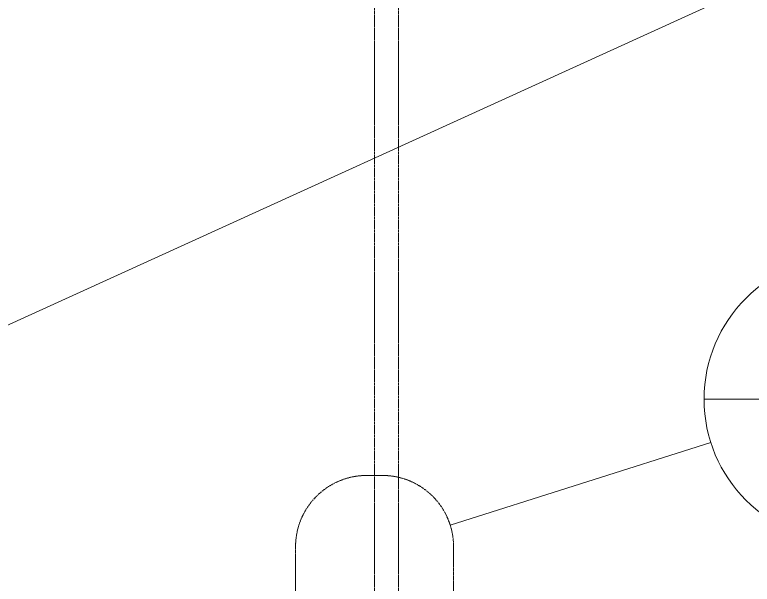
# Model space of a CAD drawing. Header units: inches. Extents: x 21386 to 98813, y -290 to 853.
# Drawn here: x 29668.9 to 29917.1, y 248.6 to 440.3 of the extents above; entities that cross this region are included whole.
import ezdxf

# ---------------------------------------------------------------- set-up
doc = ezdxf.new("R2010")
doc.units = ezdxf.units.IN
doc.header["$MEASUREMENT"] = 0
doc.linetypes.add('Dash Dot 3_16_', pattern=[0.3125, 0.1875, -0.0625, 0, -0.0625])
doc.linetypes.add('Grid Line 1_2_', pattern=[0.875, 0.5, -0.125, 0.125, -0.125])
for name, color, linetype, lineweight in [('A-ANNO-IDEN', 131, 'Continuous', 9), ('A-ANNO-SYMB', 150, 'Continuous', 9), ('S-GRID', 1, 'Continuous', 9)]:
    doc.layers.add(name, color=color, linetype=linetype, lineweight=lineweight)

# ---------------------------------------------------------------- blocks, each defined once
blk = doc.blocks.new('Section - Callout Head-19020-Building Section - North_South looking East _ Clinic')
at = {"layer": 'A-ANNO-SYMB'}
blk.add_line((22898.15, 310.91), (22994.15, 310.91), dxfattribs=at)
for start, end in [(0, 180), (180, 360)]:
    blk.add_arc((22946.15, 310.91), 48, start, end, dxfattribs=at)

msp = doc.modelspace()

# ---------------------------------------------------------------- linework, layer by layer
at = {"layer": 'A-ANNO-IDEN', "color": 153}
msp.add_line((29408.75, 218.44), (30070.44, 519.9), dxfattribs=at)
at = {"layer": 'A-ANNO-SYMB'}
msp.add_line((29815.45, 268.52), (29903.11, 296.37), dxfattribs=at)
at = {"layer": 'A-ANNO-SYMB', "linetype": 'Dash Dot 3_16_'}
for p, q in [((29792.57, 285.25), (29787.39, 285.25)), ((29763.39, 261.25), (29763.39, -26.28)), ((29816.57, -26.28), (29816.57, 261.25))]:
    msp.add_line(p, q, dxfattribs=at)
for centre, start, end in [((29787.39, 261.25), 90, 180), ((29792.57, 261.25), 0, 90)]:
    msp.add_arc(centre, 24, start, end, dxfattribs=at)
at = {"layer": 'S-GRID', "linetype": 'Grid Line 1_2_'}
for p, q in [((29790.01, -273.16), (29790.01, 738.66)), ((29790.01, -273.16), (29790.01, 738.66)), ((29798.01, -273.16), (29798.01, 738.66)), ((29798.01, -273.16), (29798.01, 738.66))]:
    msp.add_line(p, q, dxfattribs=at)

# ---------------------------------------------------------------- block references
at = {"layer": 'A-ANNO-SYMB'}
msp.add_blockref('Section - Callout Head-19020-Building Section - North_South looking East _ Clinic', (7002.71, 0), dxfattribs=at)

doc.saveas('drawing.dxf')
